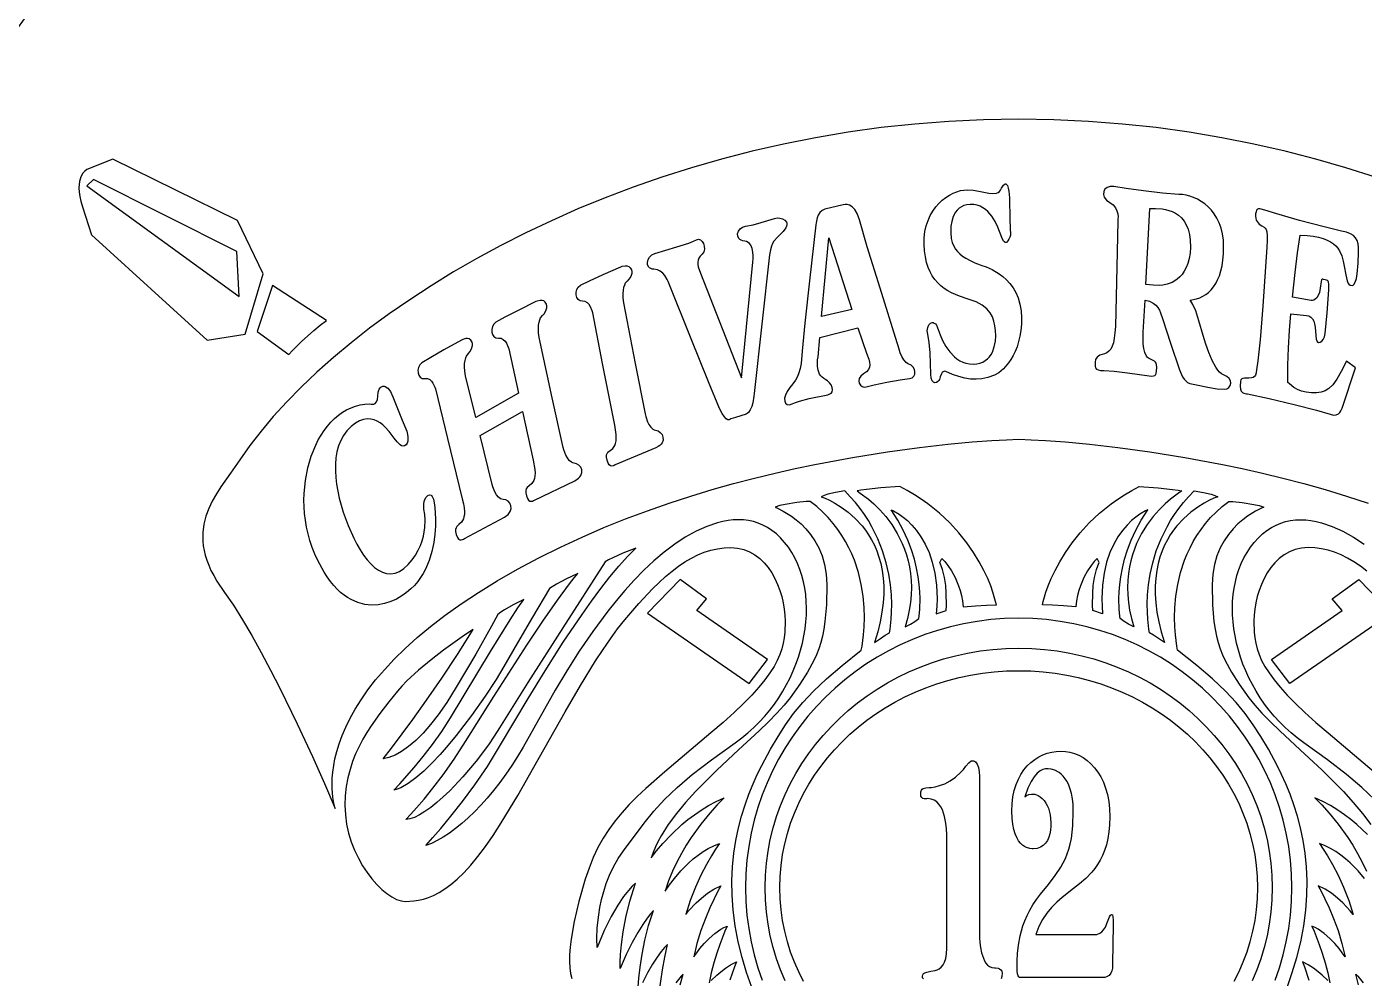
# Model space of a CAD drawing. Extents: x 0 to 300, y 0 to 300.
# Drawn here: x 102.5 to 166.5, y 138.9 to 184.5 of the extents above; entities that cross this region are included whole.
import ezdxf

# ---------------------------------------------------------------- set-up
doc = ezdxf.new("R2010")
doc.units = 0
doc.layers.add('Nível Padrão', color=18, linetype='CONTINUOUS')

msp = doc.modelspace()

# ---------------------------------------------------------------- linework, layer by layer
at = {"layer": 'Nível Padrão'}
for points in [[(87, 149.999, 0.054318), (88.474, 136.386, 0.101067), (98.67, 113.465, 0.119297), (121.17, 93.967, 0.103493), (145.911, 87.131, 0.060839), (161.308, 88.011, 0.109943), (186.407, 98.579, 0.119927), (206.033, 121.17, 0.103493), (212.869, 145.911, 0.060839), (211.989, 161.308, 0.109943), (201.421, 186.407, 0.119927), (178.83, 206.033, 0.103493), (154.089, 212.869, 0.060839), (138.692, 211.989, 0.109877), (113.606, 201.431, 0.120973), (93.856, 178.613, 0.096754), (87.239, 155.52, 0.021823), (87, 149.999)], [(91, 149.996, 0.071455), (93.365, 133.407, 0.091783), (103.017, 114.307, 0.120741), (124.926, 96.576, 0.099438), (147.402, 91.056, 0.065578), (162.845, 92.401, 0.107818), (185.572, 102.925, 0.121394), (203.424, 124.926, 0.099438), (208.944, 147.402, 0.065578), (207.599, 162.845, 0.107818), (197.075, 185.572, 0.121394), (175.074, 203.424, 0.099438), (152.598, 208.944, 0.065573), (137.156, 207.599, 0.107758), (114.44, 197.084, 0.122408), (96.482, 174.873, 0.099256), (91.049, 152.422, 0.010199), (91, 149.996)]]:
    msp.add_lwpolyline(points, format="xyb", close=True, dxfattribs=at)
for points in [[(167.031, 177.251), (165.623, 177.699), (164.183, 178.114), (162.712, 178.494), (161.212, 178.836), (159.682, 179.14), (158.125, 179.402), (156.541, 179.621), (154.932, 179.795), (153.299, 179.922), (151.642, 179.999), (149.963, 180.025), (148.284, 179.999), (146.628, 179.922), (144.994, 179.795), (143.385, 179.621), (141.801, 179.402), (140.244, 179.14), (138.715, 178.836), (137.214, 178.494), (135.743, 178.114), (134.303, 177.699), (132.895, 177.251), (131.521, 176.772), (130.18, 176.263), (128.875, 175.727), (127.607, 175.167), (126.376, 174.583), (125.184, 173.977), (124.031, 173.353), (122.92, 172.712), (121.85, 172.055), (120.824, 171.385), (119.842, 170.704), (118.905, 170.014), (118.015, 169.316), (117.172, 168.614), (116.378, 167.908), (115.633, 167.202), (114.94, 166.496), (114.298, 165.793), (113.71, 165.094), (113.176, 164.403), (112.696, 163.72), (112.244, 163.074), (111.786, 162.419), (111.573, 162.083), (111.378, 161.739), (111.209, 161.384), (111.072, 161.016), (110.975, 160.634), (110.924, 160.235), (110.925, 159.817), (110.948, 159.6), (110.986, 159.378), (111.041, 159.149), (111.114, 158.915), (111.205, 158.674), (111.315, 158.427), (111.445, 158.173), (111.595, 157.912), (111.963, 157.367), (112.385, 156.758), (112.822, 156.064), (113.269, 155.302), (113.72, 154.49), (114.168, 153.643), (114.607, 152.781), (115.438, 151.075), (116.166, 149.51), (116.744, 148.221), (117.263, 147.026), (117.196, 147.273), (117.146, 147.572), (117.113, 147.976), (117.119, 148.48), (117.143, 148.767), (117.186, 149.076), (117.249, 149.406), (117.335, 149.757), (117.448, 150.126), (117.589, 150.515), (117.762, 150.92), (117.969, 151.343), (118.214, 151.781), (118.497, 152.233), (118.824, 152.7), (119.195, 153.18), (119.614, 153.671), (120.084, 154.174), (120.607, 154.687), (121.186, 155.21), (121.824, 155.74), (122.523, 156.279), (123.286, 156.823), (124.117, 157.374), (125.016, 157.929), (125.989, 158.488), (127.004, 159.032), (128.032, 159.543), (129.068, 160.023), (130.109, 160.472), (131.154, 160.891), (132.198, 161.282), (133.24, 161.645), (134.276, 161.982), (135.303, 162.293), (136.319, 162.579), (137.32, 162.842), (138.305, 163.082), (139.269, 163.301), (140.21, 163.499), (142.012, 163.837), (143.689, 164.106), (145.216, 164.312), (146.571, 164.465), (147.731, 164.572), (148.673, 164.641), (149.374, 164.68), (149.963, 164.702), (149.963, 164.702), (150.552, 164.68), (151.253, 164.641), (152.195, 164.572), (153.356, 164.465), (154.711, 164.312), (156.238, 164.106), (157.914, 163.837), (159.716, 163.499), (160.657, 163.301), (161.622, 163.082), (162.606, 162.842), (163.607, 162.579), (164.623, 162.293), (165.651, 161.982), (166.686, 161.645)], [(137.183, 138.5), (136.945, 139.173), (136.729, 139.888), (136.541, 140.645), (136.395, 141.41), (136.299, 142.152), (136.248, 142.87), (136.24, 143.564), (136.27, 144.234), (136.335, 144.879), (136.431, 145.498), (136.555, 146.092), (136.702, 146.66), (136.869, 147.201), (137.053, 147.714), (137.25, 148.201), (137.456, 148.659), (137.667, 149.09), (138.09, 149.864), (138.453, 150.475), (138.812, 151.037), (139.194, 151.572), (139.627, 152.102), (140.14, 152.648), (140.76, 153.232), (141.515, 153.875), (142.433, 154.598), (142.433, 154.598), (142.471, 154.797), (142.541, 155.345), (142.568, 155.725), (142.578, 156.165), (142.564, 156.654), (142.517, 157.183), (142.429, 157.743), (142.292, 158.324), (142.099, 158.917), (141.978, 159.215), (141.839, 159.512), (141.683, 159.808), (141.507, 160.101), (141.31, 160.389), (141.092, 160.673), (140.852, 160.95), (140.588, 161.219), (140.3, 161.48), (139.986, 161.73), (139.797, 161.717), (139.342, 161.672), (138.791, 161.586), (138.533, 161.525), (138.315, 161.45), (138.421, 161.406), (138.7, 161.265), (139.095, 161.017), (139.318, 160.848), (139.548, 160.648), (139.778, 160.415), (140.001, 160.148), (140.209, 159.845), (140.396, 159.505), (140.554, 159.127), (140.676, 158.708), (140.754, 158.247), (140.782, 157.744), (140.761, 156.781), (140.694, 155.973), (140.642, 155.615), (140.576, 155.282), (140.496, 154.969), (140.402, 154.672), (140.292, 154.386), (140.165, 154.107), (139.861, 153.552), (139.484, 152.97), (139.028, 152.324), (138.744, 151.966), (138.396, 151.582), (137.994, 151.175), (137.548, 150.746), (136.563, 149.831), (135.522, 148.855), (135.005, 148.349), (134.503, 147.834), (134.027, 147.311), (133.587, 146.784), (133.192, 146.253), (132.853, 145.721), (132.708, 145.455), (132.58, 145.19), (132.471, 144.926), (132.382, 144.662), (132.635, 144.992), (132.937, 145.347), (133.346, 145.78), (133.852, 146.252), (134.138, 146.491), (134.446, 146.725), (134.774, 146.951), (135.122, 147.163), (135.486, 147.357), (135.868, 147.528), (135.538, 147.2), (135.182, 146.809), (134.752, 146.282), (134.286, 145.633), (134.051, 145.266), (133.821, 144.874), (133.602, 144.457), (133.398, 144.017), (133.214, 143.555), (133.055, 143.074), (133.253, 143.364), (133.487, 143.67), (133.799, 144.036), (134.18, 144.423), (134.393, 144.613), (134.62, 144.795), (134.86, 144.964), (135.111, 145.116), (135.373, 145.245), (135.644, 145.348), (135.461, 145.076), (135.263, 144.758), (135.022, 144.339), (134.758, 143.834), (134.492, 143.258), (134.243, 142.626), (134.033, 141.953), (134.169, 142.119), (134.533, 142.509), (134.782, 142.739), (135.066, 142.964), (135.376, 143.166), (135.705, 143.323), (135.55, 143.034), (135.385, 142.701), (135.185, 142.268), (134.971, 141.755), (134.759, 141.181), (134.57, 140.566), (134.421, 139.928), (134.555, 140.117), (134.709, 140.317), (134.91, 140.555), (135.15, 140.806), (135.419, 141.045), (135.709, 141.249), (135.859, 141.329), (136.011, 141.392), (135.906, 141.148), (135.659, 140.516), (135.515, 140.101), (135.375, 139.644), (135.25, 139.165), (135.155, 138.682)], [(162.817, 138.5), (163.055, 139.173), (163.271, 139.888), (163.459, 140.645), (163.605, 141.41), (163.701, 142.152), (163.752, 142.87), (163.76, 143.564), (163.73, 144.234), (163.665, 144.879), (163.569, 145.498), (163.445, 146.092), (163.298, 146.66), (163.131, 147.201), (162.947, 147.714), (162.75, 148.201), (162.544, 148.659), (162.333, 149.09), (161.91, 149.864), (161.547, 150.475), (161.188, 151.037), (160.806, 151.572), (160.373, 152.102), (159.86, 152.648), (159.241, 153.232), (158.485, 153.875), (157.567, 154.598), (157.567, 154.598), (157.529, 154.797), (157.459, 155.345), (157.433, 155.725), (157.422, 156.165), (157.436, 156.654), (157.483, 157.183), (157.571, 157.743), (157.708, 158.324), (157.902, 158.917), (158.022, 159.215), (158.161, 159.512), (158.317, 159.808), (158.493, 160.101), (158.69, 160.389), (158.908, 160.673), (159.148, 160.95), (159.412, 161.219), (159.7, 161.48), (160.014, 161.73), (160.203, 161.717), (160.658, 161.672), (161.209, 161.586), (161.467, 161.525), (161.685, 161.45), (161.579, 161.406), (161.3, 161.265), (160.905, 161.017), (160.682, 160.848), (160.452, 160.648), (160.222, 160.415), (159.999, 160.148), (159.791, 159.845), (159.604, 159.505), (159.446, 159.127), (159.325, 158.708), (159.246, 158.247), (159.219, 157.744), (159.24, 156.781), (159.306, 155.973), (159.358, 155.615), (159.424, 155.282), (159.504, 154.969), (159.598, 154.672), (159.708, 154.386), (159.835, 154.107), (160.139, 153.552), (160.516, 152.97), (160.972, 152.324), (161.256, 151.966), (161.604, 151.582), (162.006, 151.175), (162.452, 150.746), (163.437, 149.831), (164.478, 148.855), (164.996, 148.349), (165.497, 147.834), (165.973, 147.311), (166.413, 146.784), (166.808, 146.253)], [(131.75, 138.487), (131.786, 138.9), (131.847, 139.43), (131.941, 140.047), (132.074, 140.723), (132.253, 141.43), (132.484, 142.14), (132.345, 141.978), (132.185, 141.772), (131.98, 141.478), (131.738, 141.093), (131.469, 140.615), (131.185, 140.041), (130.894, 139.368), (130.894, 139.672), (130.911, 140.034), (130.955, 140.52), (131.037, 141.117), (131.169, 141.812), (131.362, 142.593), (131.628, 143.448), (131.47, 143.303), (131.289, 143.104), (131.055, 142.805), (130.777, 142.394), (130.467, 141.858), (130.135, 141.185), (129.793, 140.364), (129.781, 140.809), (129.801, 141.307), (129.867, 141.937), (129.925, 142.29), (130.003, 142.661), (130.105, 143.045), (130.232, 143.439), (130.388, 143.837), (130.576, 144.233), (130.798, 144.624), (131.057, 145.005), (132.044, 146.321), (132.509, 146.893), (133.017, 147.45), (133.614, 148.025), (134.345, 148.649), (135.258, 149.355), (136.398, 150.175), (136.709, 150.404), (137.005, 150.646), (137.287, 150.901), (137.555, 151.167), (137.809, 151.444), (138.048, 151.731), (138.273, 152.027), (138.482, 152.331), (138.677, 152.642), (138.857, 152.96), (139.022, 153.283), (139.171, 153.61), (139.306, 153.941), (139.424, 154.275), (139.527, 154.611), (139.614, 154.948), (139.686, 155.285), (139.741, 155.622), (139.78, 155.957), (139.803, 156.289), (139.81, 156.619), (139.8, 156.943), (139.773, 157.263), (139.73, 157.577), (139.669, 157.884), (139.592, 158.184), (139.498, 158.474), (139.386, 158.756), (139.257, 159.026), (139.11, 159.286), (138.945, 159.534), (138.763, 159.768), (138.569, 159.983), (138.367, 160.172), (138.158, 160.336), (137.944, 160.477), (137.724, 160.593), (137.498, 160.687), (137.268, 160.759), (137.033, 160.81), (136.794, 160.84), (136.551, 160.85), (136.305, 160.84), (136.056, 160.813), (135.805, 160.767), (135.551, 160.705), (135.04, 160.531), (134.526, 160.298), (134.012, 160.01), (133.502, 159.674), (132.998, 159.295), (132.504, 158.879), (132.025, 158.431), (131.561, 157.957), (131.118, 157.463), (130.699, 156.964), (130.304, 156.471), (129.58, 155.502), (128.93, 154.552), (128.338, 153.617), (127.789, 152.693), (127.268, 151.778), (126.246, 149.957), (125.981, 149.509), (125.706, 149.077), (125.423, 148.661), (125.133, 148.263), (124.837, 147.884), (124.537, 147.525), (124.234, 147.186), (123.929, 146.87), (123.625, 146.576), (123.321, 146.307), (123.02, 146.063), (122.723, 145.844), (122.43, 145.653), (122.144, 145.491), (121.867, 145.357), (121.598, 145.254), (121.937, 145.63), (122.316, 146.07), (122.795, 146.652), (123.346, 147.354), (123.937, 148.158), (124.54, 149.043), (125.125, 149.988), (126.488, 152.292), (127.303, 153.621), (128.172, 154.983), (129.068, 156.315), (129.518, 156.95), (129.964, 157.552), (130.403, 158.116), (130.833, 158.631), (131.249, 159.091), (131.648, 159.488), (131.029, 159.243), (130.539, 159.028), (130.331, 158.925), (130.18, 158.834), (128.149, 155.68), (126.474, 153.052), (125.125, 150.892), (124.866, 150.483), (124.59, 150.077), (123.997, 149.286), (123.37, 148.544), (122.737, 147.878), (122.425, 147.582), (122.121, 147.315), (121.828, 147.079), (121.55, 146.88), (121.288, 146.718), (121.047, 146.599), (120.83, 146.525), (120.64, 146.5), (120.876, 146.747), (121.15, 147.05), (121.509, 147.469), (121.937, 148.001), (122.42, 148.642), (122.944, 149.388), (123.494, 150.238), (124.845, 152.387), (126.429, 154.839), (127.198, 155.993), (127.891, 157), (128.466, 157.785), (128.694, 158.071), (128.876, 158.273), (128.3, 157.997), (127.844, 157.761), (127.51, 157.557), (126.694, 156.179), (125.979, 154.955), (125.328, 153.819), (124.96, 153.206), (124.432, 152.4), (123.783, 151.479), (123.05, 150.522), (122.665, 150.054), (122.274, 149.607), (121.882, 149.19), (121.493, 148.813), (121.112, 148.486), (120.745, 148.218), (120.395, 148.02), (120.229, 147.95), (120.069, 147.902), (120.346, 148.201), (121.035, 148.988), (121.465, 149.512), (121.918, 150.096), (122.365, 150.718), (122.78, 151.359), (124.694, 154.543), (125.627, 156.054), (126.003, 156.63), (126.287, 157.027), (125.772, 156.774), (125.358, 156.541), (125.178, 156.422), (125.043, 156.311), (124.735, 155.75), (123.983, 154.415), (123.048, 152.829), (122.593, 152.105), (122.189, 151.515), (121.823, 151.043), (121.463, 150.632), (121.11, 150.28), (120.767, 149.988), (120.438, 149.755), (120.125, 149.579), (119.831, 149.459), (119.559, 149.397), (119.953, 149.91), (120.968, 151.281), (121.631, 152.21), (122.354, 153.26), (123.108, 154.398), (123.861, 155.595), (123.443, 155.316), (122.992, 155.003), (122.444, 154.606), (121.846, 154.147), (121.246, 153.65), (120.692, 153.138), (120.447, 152.885), (120.232, 152.636), (119.82, 152.127), (119.393, 151.578), (118.973, 150.985), (118.772, 150.67), (118.581, 150.343), (118.402, 150.001), (118.238, 149.646), (118.092, 149.276), (117.967, 148.891), (117.865, 148.49), (117.789, 148.072), (117.741, 147.638), (117.724, 147.185), (117.745, 146.728), (117.806, 146.281), (117.902, 145.846), (118.03, 145.427), (118.186, 145.026), (118.366, 144.645), (118.566, 144.288), (118.782, 143.958), (119.01, 143.656), (119.246, 143.385), (119.487, 143.149), (119.728, 142.95), (119.966, 142.79), (120.196, 142.673), (120.415, 142.6), (120.619, 142.576), (121.028, 142.597), (121.247, 142.63), (121.476, 142.683), (121.717, 142.76), (121.968, 142.865), (122.232, 143.002), (122.507, 143.175), (122.796, 143.389), (123.097, 143.646), (123.412, 143.952), (123.741, 144.31), (124.085, 144.724), (124.443, 145.199), (124.817, 145.737), (125.206, 146.344), (125.994, 147.655), (126.766, 148.997), (128.269, 151.658), (129, 152.919), (129.719, 154.092), (130.073, 154.637), (130.424, 155.15), (130.773, 155.626), (131.118, 156.062), (131.791, 156.845), (132.439, 157.535), (132.755, 157.843), (133.068, 158.127), (133.379, 158.386), (133.687, 158.62), (133.994, 158.827), (134.302, 159.008), (134.61, 159.162), (134.92, 159.29), (135.232, 159.389), (135.548, 159.461), (135.869, 159.504), (136.195, 159.519), (136.513, 159.495), (136.809, 159.428), (137.084, 159.32), (137.339, 159.175), (137.572, 158.997), (137.784, 158.791), (137.976, 158.56), (138.147, 158.308), (138.297, 158.039), (138.427, 157.756), (138.536, 157.464), (138.626, 157.167), (138.695, 156.868), (138.744, 156.571), (138.774, 156.28), (138.784, 155.999), (138.767, 155.464), (138.741, 155.202), (138.697, 154.939), (138.63, 154.673), (138.537, 154.4), (138.414, 154.118), (138.256, 153.823), (138.059, 153.513), (137.819, 153.183), (137.532, 152.832), (137.192, 152.456), (136.798, 152.052), (136.343, 151.617), (135.824, 151.148), (135.236, 150.642), (133.024, 148.785), (132.115, 147.982), (131.707, 147.594), (131.327, 147.209), (130.976, 146.821), (130.652, 146.427), (130.354, 146.02), (130.082, 145.597), (129.833, 145.151), (129.608, 144.679), (129.404, 144.175), (129.222, 143.634), (128.917, 142.567), (128.691, 141.61), (128.544, 140.762), (128.5, 140.38), (128.476, 140.026), (128.471, 139.699), (128.487, 139.402), (128.522, 139.132), (128.577, 138.891)], [(166.983, 147.45), (166.386, 148.025), (165.655, 148.649), (164.742, 149.355), (163.602, 150.175), (163.291, 150.404), (162.995, 150.646), (162.713, 150.901), (162.445, 151.167), (162.191, 151.444), (161.952, 151.731), (161.728, 152.027), (161.518, 152.331), (161.323, 152.642), (161.143, 152.96), (160.978, 153.283), (160.829, 153.61), (160.695, 153.941), (160.576, 154.275), (160.473, 154.611), (160.386, 154.948), (160.314, 155.285), (160.259, 155.622), (160.22, 155.957), (160.197, 156.289), (160.19, 156.619), (160.2, 156.943), (160.227, 157.263), (160.27, 157.577), (160.331, 157.884), (160.408, 158.184), (160.502, 158.474), (160.614, 158.756), (160.743, 159.026), (160.89, 159.286), (161.055, 159.534), (161.237, 159.768), (161.432, 159.983), (161.633, 160.172), (161.842, 160.336), (162.056, 160.477), (162.276, 160.593), (162.502, 160.687), (162.732, 160.759), (162.967, 160.81), (163.206, 160.84), (163.449, 160.85), (163.695, 160.84), (163.944, 160.813), (164.195, 160.767), (164.449, 160.705), (164.96, 160.531), (165.474, 160.298), (165.988, 160.01), (166.498, 159.674)], [(166.621, 158.386), (166.313, 158.62), (166.006, 158.827), (165.698, 159.008), (165.39, 159.162), (165.08, 159.29), (164.768, 159.389), (164.452, 159.461), (164.131, 159.504), (163.806, 159.519), (163.488, 159.495), (163.191, 159.428), (162.916, 159.32), (162.661, 159.175), (162.428, 158.997), (162.216, 158.791), (162.024, 158.56), (161.854, 158.308), (161.703, 158.039), (161.573, 157.756), (161.464, 157.464), (161.374, 157.167), (161.305, 156.868), (161.256, 156.571), (161.226, 156.28), (161.216, 155.999), (161.233, 155.464), (161.259, 155.202), (161.303, 154.939), (161.37, 154.673), (161.463, 154.4), (161.586, 154.118), (161.744, 153.823), (161.941, 153.513), (162.181, 153.183), (162.469, 152.832), (162.808, 152.456), (163.202, 152.052), (163.657, 151.617), (164.176, 151.148), (164.764, 150.642), (166.976, 148.785)], [(162.24, 138.804), (162.446, 139.403), (162.622, 140.015), (162.768, 140.639), (162.883, 141.274), (162.966, 141.919), (163.016, 142.574), (163.033, 143.238), (163.016, 143.901), (162.966, 144.556), (162.883, 145.202), (162.768, 145.837), (162.622, 146.461), (162.446, 147.073), (162.24, 147.672), (162.006, 148.257), (161.744, 148.829), (161.456, 149.385), (161.141, 149.925), (160.801, 150.448), (160.437, 150.954), (160.049, 151.441), (159.638, 151.909), (159.205, 152.357), (158.751, 152.784), (158.277, 153.189), (157.783, 153.572), (157.271, 153.931), (156.74, 154.267), (156.193, 154.577), (155.629, 154.862), (155.051, 155.12), (154.457, 155.351), (153.85, 155.554), (153.23, 155.728), (152.597, 155.872), (151.954, 155.985), (151.299, 156.067), (150.636, 156.117), (149.963, 156.134), (149.291, 156.117), (148.627, 156.067), (147.973, 155.985), (147.329, 155.872), (146.697, 155.728), (146.076, 155.554), (145.469, 155.351), (144.876, 155.12), (144.297, 154.862), (143.733, 154.577), (143.186, 154.267), (142.656, 153.931), (142.143, 153.572), (141.649, 153.189), (141.175, 152.784), (140.721, 152.357), (140.288, 151.909), (139.878, 151.441), (139.49, 150.954), (139.125, 150.448), (138.785, 149.925), (138.471, 149.385), (138.182, 148.829), (137.92, 148.257), (137.686, 147.672), (137.481, 147.073), (137.304, 146.461), (137.159, 145.837), (137.044, 145.202), (136.96, 144.556), (136.91, 143.901), (136.893, 143.238), (136.91, 142.574), (136.96, 141.919), (137.044, 141.274), (137.159, 140.639), (137.304, 140.015), (137.481, 139.403), (137.686, 138.804)], [(138.787, 138.781), (138.57, 139.301), (138.379, 139.833), (138.215, 140.377), (138.079, 140.931), (137.973, 141.495), (137.895, 142.068), (137.848, 142.649), (137.832, 143.238), (137.832, 143.238), (137.848, 143.827), (137.895, 144.408), (137.973, 144.981), (138.079, 145.545), (138.215, 146.099), (138.379, 146.642), (138.57, 147.174), (138.787, 147.695), (139.031, 148.202), (139.299, 148.696), (139.591, 149.176), (139.907, 149.641), (140.246, 150.091), (140.606, 150.524), (140.988, 150.94), (141.389, 151.338), (141.811, 151.718), (142.251, 152.078), (142.71, 152.419), (143.185, 152.739), (143.678, 153.037), (144.186, 153.313), (144.709, 153.567), (145.246, 153.797), (145.797, 154.002), (146.36, 154.183), (146.935, 154.337), (147.521, 154.465), (148.118, 154.566), (148.725, 154.639), (149.34, 154.684), (149.963, 154.699), (150.586, 154.684), (151.202, 154.639), (151.808, 154.566), (152.405, 154.465), (152.991, 154.337), (153.566, 154.183), (154.13, 154.002), (154.68, 153.797), (155.218, 153.567), (155.74, 153.313), (156.248, 153.037), (156.741, 152.739), (157.216, 152.419), (157.675, 152.078), (158.115, 151.718), (158.537, 151.338), (158.939, 150.94), (159.32, 150.524), (159.681, 150.091), (160.019, 149.641), (160.335, 149.176), (160.627, 148.696), (160.896, 148.202), (161.139, 147.695), (161.356, 147.174), (161.547, 146.642), (161.711, 146.099), (161.847, 145.545), (161.954, 144.981), (162.031, 144.408), (162.078, 143.827), (162.094, 143.238), (162.078, 142.649), (162.031, 142.068), (161.954, 141.495), (161.847, 140.931), (161.711, 140.377), (161.547, 139.833), (161.356, 139.301), (161.139, 138.781)], [(139.666, 138.74), (139.436, 139.2), (139.232, 139.671), (139.052, 140.153), (138.897, 140.646), (138.77, 141.148), (138.669, 141.658), (138.596, 142.177), (138.552, 142.704), (138.537, 143.238), (138.537, 143.238), (138.552, 143.771), (138.596, 144.298), (138.669, 144.817), (138.77, 145.328), (138.897, 145.83), (139.052, 146.322), (139.232, 146.805), (139.436, 147.276), (139.666, 147.736), (139.918, 148.184), (140.194, 148.618), (140.491, 149.04), (140.81, 149.447), (141.149, 149.839), (141.509, 150.216), (141.887, 150.577), (142.285, 150.921), (142.699, 151.248), (143.131, 151.557), (143.579, 151.846), (144.043, 152.117), (144.521, 152.367), (145.014, 152.597), (145.52, 152.805), (146.038, 152.991), (146.569, 153.155), (147.111, 153.295), (147.663, 153.411), (148.225, 153.502), (148.797, 153.568), (149.376, 153.609), (149.963, 153.622), (150.55, 153.609), (151.13, 153.568), (151.701, 153.502), (152.263, 153.411), (152.815, 153.295), (153.357, 153.155), (153.888, 152.991), (154.406, 152.805), (154.912, 152.597), (155.405, 152.367), (155.883, 152.117), (156.347, 151.846), (156.795, 151.557), (157.227, 151.248), (157.642, 150.921), (158.039, 150.577), (158.417, 150.216), (158.777, 149.839), (159.116, 149.447), (159.435, 149.04), (159.733, 148.618), (160.008, 148.184), (160.261, 147.736), (160.49, 147.276), (160.695, 146.805), (160.875, 146.322), (161.029, 145.83), (161.157, 145.328), (161.257, 144.817), (161.33, 144.298), (161.374, 143.771), (161.389, 143.238), (161.374, 142.704), (161.33, 142.177), (161.257, 141.658), (161.157, 141.148), (161.029, 140.646), (160.875, 140.153), (160.695, 139.671), (160.49, 139.2), (160.261, 138.74)], [(145.4, 138.873), (145.368, 138.923), (145.356, 138.994), (145.371, 139.066), (145.414, 139.121), (145.479, 139.162), (145.562, 139.192), (145.76, 139.235), (145.967, 139.274), (146.067, 139.306), (146.165, 139.356), (146.258, 139.431), (146.342, 139.535), (146.413, 139.672), (146.469, 139.848), (146.505, 140.067), (146.518, 140.333), (146.518, 145.784), (146.509, 146.051), (146.48, 146.326), (146.418, 146.64), (146.312, 146.955), (146.238, 147.099), (146.148, 147.229), (146.041, 147.339), (145.915, 147.423), (145.769, 147.477), (145.6, 147.497), (145.549, 147.487), (145.437, 147.489), (145.377, 147.509), (145.325, 147.549), (145.288, 147.616), (145.274, 147.715), (145.282, 147.818), (145.306, 147.895), (145.344, 147.95), (145.394, 147.987), (145.524, 148.021), (145.682, 148.026), (145.797, 148.035), (145.967, 148.064), (146.179, 148.121), (146.421, 148.213), (146.68, 148.346), (146.943, 148.525), (147.199, 148.759), (147.321, 148.899), (147.435, 149.054), (147.57, 149.217), (147.695, 149.3), (147.752, 149.314), (147.806, 149.311), (147.856, 149.291), (147.901, 149.256), (147.98, 149.146), (148.038, 148.987), (148.075, 148.787), (148.088, 148.556), (148.088, 140.831), (148.102, 140.608), (148.131, 140.378), (148.184, 140.115), (148.271, 139.852), (148.328, 139.731), (148.397, 139.622), (148.478, 139.531), (148.571, 139.46), (148.679, 139.415), (148.801, 139.399), (148.858, 139.399), (148.985, 139.379), (149.052, 139.352), (149.111, 139.307), (149.152, 139.241), (149.168, 139.149), (149.158, 138.978), (149.117, 138.873)], [(166.655, 145.78), (166.149, 146.252), (165.862, 146.491), (165.554, 146.725), (165.226, 146.951), (164.879, 147.163), (164.514, 147.357), (164.132, 147.528), (164.462, 147.2), (164.818, 146.809), (165.248, 146.282), (165.714, 145.633), (165.949, 145.266), (166.179, 144.874), (166.398, 144.457), (166.602, 144.017)], [(166.513, 143.67), (166.201, 144.036), (165.82, 144.423), (165.607, 144.613), (165.38, 144.795), (165.14, 144.964), (164.889, 145.116), (164.627, 145.245), (164.356, 145.348), (164.539, 145.076), (164.737, 144.758), (164.978, 144.339), (165.242, 143.834), (165.508, 143.258), (165.757, 142.626), (165.967, 141.953), (165.831, 142.119), (165.467, 142.509), (165.218, 142.739), (164.934, 142.964), (164.624, 143.166), (164.295, 143.323), (164.45, 143.034), (164.615, 142.701), (164.815, 142.268), (165.029, 141.755), (165.241, 141.181), (165.43, 140.566), (165.579, 139.928), (165.445, 140.117), (165.291, 140.317), (165.09, 140.555), (164.851, 140.806), (164.582, 141.045), (164.291, 141.249), (164.141, 141.329), (163.989, 141.392), (164.094, 141.148), (164.341, 140.516), (164.485, 140.101), (164.625, 139.644), (164.75, 139.165), (164.845, 138.682)], [(132.757, 138.219), (132.914, 139.298), (133.024, 139.901), (133.157, 140.52), (133.017, 140.364), (132.861, 140.172), (132.665, 139.905), (132.441, 139.565), (132.202, 139.153), (131.961, 138.672)], [(135.25, 138.79), (135.517, 139.052), (135.706, 139.213), (135.929, 139.379), (136.181, 139.538), (136.46, 139.679), (136.367, 139.439), (136.149, 138.811)], [(164.75, 138.79), (164.483, 139.052), (164.294, 139.213), (164.071, 139.379), (163.819, 139.538), (163.54, 139.679), (163.633, 139.439), (163.851, 138.811)], [(133.772, 138.586), (133.911, 139.087), (133.817, 138.996), (133.554, 138.682)], [(166.228, 138.586), (166.089, 139.087), (166.183, 138.996), (166.446, 138.682)]]:
    msp.add_lwpolyline(points, dxfattribs=at)
for points in [[(112.954, 169.732), (113.81, 172.628), (112.587, 175.182), (106.614, 178.11), (105.37, 177.612), (105.272, 177.54), (105.182, 177.436), (105.092, 177.273), (105.025, 177.041), (105.006, 176.897), (105, 176.731), (105.011, 176.544), (105.04, 176.333), (105.091, 176.098), (105.166, 175.836), (105.594, 174.497), (111.139, 169.451), (112.954, 169.732)], [(105.696, 177.144), (105.37, 176.833), (112.668, 171.538), (112.546, 173.687), (105.696, 177.144)], [(146.477, 167.941), (146.406, 167.955), (146.348, 167.937), (146.3, 167.894), (146.262, 167.834), (146.207, 167.69), (146.171, 167.567), (146.142, 167.516), (146.09, 167.466), (146.024, 167.427), (145.951, 167.411), (145.879, 167.431), (145.817, 167.497), (145.773, 167.622), (145.753, 167.816), (145.72, 168.838), (145.679, 169.329), (145.61, 169.732), (145.591, 169.898), (145.611, 170.051), (145.663, 170.177), (145.738, 170.263), (145.828, 170.298), (145.877, 170.292), (145.926, 170.268), (145.975, 170.225), (146.023, 170.161), (146.11, 169.965), (146.204, 169.705), (146.325, 169.427), (146.478, 169.146), (146.663, 168.881), (146.884, 168.647), (147.008, 168.547), (147.142, 168.461), (147.286, 168.391), (147.441, 168.339), (147.606, 168.308), (147.782, 168.299), (147.954, 168.313), (148.108, 168.347), (148.245, 168.401), (148.366, 168.471), (148.471, 168.555), (148.562, 168.653), (148.639, 168.762), (148.703, 168.879), (148.796, 169.133), (148.847, 169.398), (148.863, 169.66), (148.852, 169.903), (148.825, 170.129), (148.781, 170.349), (148.711, 170.562), (148.601, 170.763), (148.441, 170.952), (148.22, 171.125), (147.926, 171.28), (147.547, 171.414), (147.134, 171.548), (146.747, 171.715), (146.567, 171.814), (146.396, 171.926), (146.236, 172.051), (146.087, 172.191), (145.951, 172.348), (145.829, 172.522), (145.721, 172.717), (145.629, 172.932), (145.554, 173.169), (145.496, 173.43), (145.457, 173.717), (145.437, 174.03), (145.443, 174.349), (145.478, 174.647), (145.539, 174.925), (145.624, 175.181), (145.73, 175.416), (145.854, 175.631), (145.994, 175.825), (146.146, 175.998), (146.308, 176.15), (146.478, 176.282), (146.652, 176.394), (146.828, 176.485), (147.003, 176.555), (147.175, 176.606), (147.34, 176.636), (147.496, 176.646), (147.788, 176.628), (148.06, 176.584), (148.532, 176.486), (148.73, 176.467), (148.9, 176.488), (148.973, 176.52), (149.039, 176.569), (149.098, 176.636), (149.148, 176.724), (149.234, 176.873), (149.308, 176.933), (149.341, 176.935), (149.371, 176.92), (149.423, 176.847), (149.463, 176.729), (149.492, 176.582), (149.515, 176.257), (149.54, 175.211), (149.566, 174.481), (149.535, 174.379), (149.498, 174.286), (149.45, 174.197), (149.39, 174.136), (149.356, 174.123), (149.32, 174.127), (149.282, 174.149), (149.243, 174.192), (149.158, 174.357), (148.958, 174.857), (148.83, 175.124), (148.674, 175.379), (148.483, 175.606), (148.373, 175.703), (148.252, 175.787), (148.119, 175.856), (147.973, 175.906), (147.813, 175.937), (147.639, 175.945), (147.481, 175.93), (147.341, 175.893), (147.219, 175.837), (147.113, 175.764), (147.022, 175.677), (146.946, 175.58), (146.831, 175.361), (146.759, 175.131), (146.722, 174.912), (146.709, 174.724), (146.711, 174.59), (146.732, 174.312), (146.776, 174.126), (146.868, 173.919), (146.939, 173.81), (147.029, 173.699), (147.141, 173.588), (147.278, 173.476), (147.441, 173.365), (147.634, 173.256), (147.859, 173.15), (148.118, 173.049), (148.195, 173.028), (148.4, 172.96), (148.692, 172.83), (149.032, 172.628), (149.207, 172.496), (149.38, 172.342), (149.544, 172.163), (149.696, 171.958), (149.83, 171.726), (149.941, 171.466), (150.025, 171.175), (150.075, 170.853), (150.095, 170.523), (150.091, 170.21), (150.066, 169.914), (150.022, 169.636), (149.961, 169.376), (149.885, 169.135), (149.796, 168.911), (149.698, 168.706), (149.591, 168.521), (149.478, 168.354), (149.243, 168.079), (149.012, 167.883), (148.801, 167.769), (148.487, 167.667), (148.196, 167.603), (147.92, 167.577), (147.65, 167.586), (147.38, 167.629), (147.1, 167.704), (146.801, 167.808), (146.477, 167.941)], [(159.759, 167.785), (159.666, 167.831), (159.574, 167.91), (159.484, 168.016), (159.395, 168.147), (159.225, 168.47), (159.066, 168.85), (158.92, 169.258), (158.79, 169.666), (158.587, 170.37), (158.431, 170.848), (158.297, 171.155), (158.204, 171.318), (158.169, 171.367), (158.477, 171.429), (158.627, 171.481), (158.771, 171.549), (158.91, 171.633), (159.042, 171.735), (159.167, 171.855), (159.282, 171.994), (159.388, 172.153), (159.483, 172.333), (159.566, 172.535), (159.637, 172.76), (159.693, 173.008), (159.735, 173.281), (159.76, 173.58), (159.769, 173.905), (159.755, 174.231), (159.713, 174.531), (159.647, 174.806), (159.558, 175.057), (159.449, 175.285), (159.323, 175.489), (159.181, 175.671), (159.027, 175.832), (158.863, 175.972), (158.691, 176.092), (158.513, 176.193), (158.333, 176.275), (158.151, 176.338), (157.972, 176.385), (157.797, 176.414), (157.628, 176.428), (156.846, 176.486), (155.94, 176.592), (155.101, 176.708), (154.519, 176.802), (154.341, 176.807), (154.197, 176.762), (154.092, 176.675), (154.031, 176.561), (154.019, 176.428), (154.059, 176.289), (154.157, 176.156), (154.316, 176.039), (154.479, 175.92), (154.591, 175.782), (154.662, 175.635), (154.7, 175.49), (154.715, 175.358), (154.714, 175.25), (154.703, 175.151), (154.662, 172.961), (154.591, 170.106), (154.57, 169.798), (154.538, 169.54), (154.494, 169.326), (154.437, 169.154), (154.366, 169.018), (154.28, 168.916), (154.178, 168.844), (154.061, 168.797), (153.85, 168.721), (153.715, 168.63), (153.644, 168.521), (153.622, 168.392), (153.617, 168.25), (153.622, 168.182), (153.643, 168.12), (153.686, 168.066), (153.76, 168.024), (153.872, 167.997), (154.03, 167.987), (154.526, 167.957), (155.165, 167.886), (156.201, 167.738), (156.32, 167.726), (156.409, 167.734), (156.474, 167.762), (156.519, 167.808), (156.546, 167.872), (156.561, 167.953), (156.568, 168.159), (156.561, 168.261), (156.538, 168.34), (156.502, 168.398), (156.455, 168.442), (156.332, 168.508), (156.181, 168.579), (156.121, 168.624), (156.071, 168.687), (155.995, 168.853), (155.948, 169.056), (155.924, 169.272), (155.917, 169.657), (155.926, 169.825), (156.009, 171.367), (156.228, 171.308), (156.399, 171.226), (156.528, 171.125), (156.625, 171.009), (156.696, 170.882), (156.751, 170.749), (156.843, 170.479), (157.232, 169.301), (157.659, 168.019), (157.802, 167.694), (157.877, 167.581), (157.957, 167.493), (158.046, 167.427), (158.146, 167.379), (158.393, 167.318), (159.087, 167.185), (159.461, 167.125), (159.789, 167.1), (159.92, 167.123), (160.018, 167.185), (160.082, 167.276), (160.107, 167.384), (160.09, 167.5), (160.029, 167.612), (159.919, 167.711), (159.759, 167.785)], [(144.703, 168.299), (144.64, 168.326), (144.58, 168.37), (144.471, 168.499), (144.377, 168.665), (144.298, 168.848), (144.19, 169.179), (144.153, 169.327), (143.33, 171.931), (142.717, 173.913), (142.339, 175.213), (142.241, 175.504), (142.123, 175.706), (141.995, 175.837), (141.867, 175.91), (141.75, 175.941), (141.653, 175.945), (141.564, 175.93), (140.687, 175.712), (140.552, 175.653), (140.448, 175.556), (140.373, 175.434), (140.32, 175.303), (140.269, 175.068), (140.259, 174.964), (139.956, 172.293), (139.735, 170.26), (139.607, 168.922), (139.549, 168.325), (139.506, 168.091), (139.449, 167.886), (139.375, 167.702), (139.28, 167.529), (139.161, 167.357), (139.016, 167.178), (138.882, 166.993), (138.799, 166.819), (138.763, 166.663), (138.768, 166.531), (138.811, 166.432), (138.887, 166.372), (138.99, 166.358), (139.117, 166.399), (139.278, 166.468), (139.477, 166.533), (139.943, 166.652), (140.83, 166.835), (140.964, 166.888), (141.007, 166.927), (141.036, 166.971), (141.057, 167.075), (141.035, 167.188), (140.982, 167.303), (140.906, 167.408), (140.818, 167.494), (140.728, 167.551), (140.633, 167.605), (140.554, 167.67), (140.49, 167.745), (140.438, 167.827), (140.37, 168.006), (140.338, 168.19), (140.332, 168.362), (140.341, 168.506), (140.361, 168.642), (140.444, 169.573), (142.272, 170.045), (142.685, 168.828), (142.795, 168.537), (142.83, 168.401), (142.843, 168.272), (142.828, 168.15), (142.777, 168.036), (142.684, 167.93), (142.542, 167.832), (142.408, 167.73), (142.335, 167.616), (142.314, 167.5), (142.336, 167.392), (142.391, 167.299), (142.471, 167.232), (142.565, 167.198), (142.665, 167.209), (143.047, 167.307), (143.659, 167.435), (144.293, 167.55), (144.744, 167.614), (144.868, 167.648), (144.95, 167.721), (144.993, 167.82), (144.999, 167.933), (144.971, 168.049), (144.91, 168.157), (144.821, 168.244), (144.703, 168.299)], [(156.711, 172.068), (156.39, 172.083), (156.048, 172.116), (156.242, 175.743), (156.514, 175.752), (156.824, 175.732), (156.987, 175.704), (157.15, 175.662), (157.311, 175.603), (157.467, 175.525), (157.614, 175.424), (157.751, 175.3), (157.875, 175.148), (157.981, 174.968), (158.067, 174.755), (158.131, 174.509), (158.169, 174.227), (158.179, 173.905), (158.161, 173.612), (158.12, 173.352), (158.059, 173.122), (157.981, 172.921), (157.888, 172.747), (157.783, 172.598), (157.669, 172.472), (157.549, 172.367), (157.426, 172.282), (157.302, 172.214), (157.065, 172.122), (156.861, 172.079), (156.711, 172.068)], [(165.538, 172.986), (165.609, 172.569), (165.673, 172.288), (165.714, 172.193), (165.765, 172.126), (165.831, 172.085), (165.916, 172.068), (165.961, 172.076), (166.001, 172.105), (166.069, 172.219), (166.122, 172.395), (166.16, 172.617), (166.205, 173.136), (166.221, 173.656), (166.218, 173.877), (166.199, 174.064), (166.156, 174.22), (166.086, 174.349), (165.983, 174.455), (165.84, 174.541), (165.653, 174.611), (165.416, 174.668), (164.579, 174.87), (163.404, 175.184), (162.316, 175.489), (161.736, 175.665), (161.57, 175.724), (161.501, 175.738), (161.441, 175.737), (161.39, 175.716), (161.349, 175.671), (161.319, 175.599), (161.298, 175.494), (161.292, 175.379), (161.304, 175.281), (161.331, 175.196), (161.369, 175.124), (161.473, 175.008), (161.594, 174.918), (161.709, 174.851), (161.759, 174.808), (161.8, 174.738), (161.831, 174.628), (161.849, 174.462), (161.852, 174.226), (161.838, 173.905), (161.643, 171.075), (161.516, 169.464), (161.41, 168.455), (161.346, 168.03), (161.319, 167.886), (161.288, 167.779), (161.245, 167.706), (161.184, 167.66), (161.098, 167.636), (160.982, 167.629), (160.765, 167.627), (160.69, 167.617), (160.634, 167.592), (160.595, 167.548), (160.571, 167.478), (160.554, 167.24), (160.569, 167.104), (160.61, 167.007), (160.667, 166.942), (160.732, 166.903), (160.855, 166.879), (160.911, 166.882), (161.952, 166.647), (163.144, 166.362), (164.209, 166.091), (164.866, 165.901), (165.028, 165.864), (165.157, 165.875), (165.257, 165.919), (165.331, 165.984), (165.382, 166.058), (165.415, 166.126), (165.436, 166.197), (166.079, 168.128), (165.651, 168.439), (165.4, 167.953), (165.183, 167.583), (164.988, 167.314), (164.806, 167.129), (164.623, 167.014), (164.431, 166.952), (164.216, 166.929), (163.969, 166.928), (163.715, 166.954), (163.491, 167.013), (163.297, 167.093), (163.135, 167.184), (162.914, 167.351), (162.837, 167.427), (162.847, 168.244), (162.879, 169.075), (162.928, 169.904), (162.99, 170.714), (163.734, 170.635), (163.852, 170.605), (163.947, 170.55), (164.022, 170.469), (164.079, 170.362), (164.121, 170.229), (164.148, 170.07), (164.173, 169.669), (164.192, 169.496), (164.239, 169.388), (164.306, 169.34), (164.382, 169.344), (164.462, 169.395), (164.535, 169.486), (164.594, 169.611), (164.631, 169.763), (164.723, 170.763), (164.805, 171.85), (164.807, 172.135), (164.791, 172.221), (164.766, 172.278), (164.735, 172.311), (164.698, 172.327), (164.621, 172.332), (164.548, 172.356), (164.515, 172.367), (164.483, 172.362), (164.455, 172.329), (164.429, 172.256), (164.387, 171.943), (164.354, 171.734), (164.298, 171.581), (164.229, 171.475), (164.153, 171.408), (164.08, 171.37), (164.018, 171.354), (163.958, 171.351), (163.063, 171.502), (163.19, 172.682), (163.308, 173.627), (163.428, 174.481), (163.758, 174.462), (164.05, 174.426), (164.306, 174.376), (164.529, 174.314), (164.722, 174.239), (164.886, 174.153), (165.025, 174.059), (165.141, 173.956), (165.236, 173.846), (165.313, 173.73), (165.424, 173.487), (165.492, 173.236), (165.538, 172.986)], [(138.037, 173.531), (137.303, 166.897), (137.291, 166.759), (137.239, 166.446), (137.191, 166.271), (137.122, 166.109), (137.032, 165.979), (136.977, 165.932), (136.916, 165.901), (136.419, 165.745), (136.182, 165.683), (136.148, 165.651), (136.105, 165.635), (136.047, 165.64), (135.972, 165.681), (135.881, 165.775), (135.774, 165.936), (135.652, 166.181), (135.12, 167.459), (134.288, 169.51), (133.185, 172.255), (133.146, 172.347), (133.024, 172.55), (132.931, 172.659), (132.815, 172.754), (132.676, 172.821), (132.512, 172.846), (132.431, 172.853), (132.362, 172.873), (132.305, 172.904), (132.261, 172.945), (132.206, 173.05), (132.196, 173.173), (132.228, 173.302), (132.3, 173.424), (132.409, 173.526), (132.553, 173.594), (133.613, 173.909), (134.187, 174.097), (134.406, 174.18), (134.551, 174.248), (134.6, 174.269), (134.649, 174.275), (134.741, 174.246), (134.821, 174.173), (134.882, 174.069), (134.918, 173.944), (134.924, 173.81), (134.891, 173.679), (134.816, 173.563), (134.729, 173.462), (134.666, 173.369), (134.625, 173.277), (134.607, 173.181), (134.61, 173.077), (134.632, 172.958), (134.734, 172.659), (136.692, 167.645), (137.242, 173.189), (137.256, 173.336), (137.259, 173.488), (137.247, 173.664), (137.21, 173.843), (137.139, 174.003), (137.087, 174.07), (137.023, 174.125), (136.946, 174.164), (136.855, 174.185), (136.763, 174.203), (136.687, 174.232), (136.625, 174.269), (136.577, 174.315), (136.522, 174.423), (136.516, 174.544), (136.555, 174.664), (136.634, 174.772), (136.749, 174.856), (136.895, 174.902), (137.25, 174.973), (137.634, 175.077), (138.282, 175.276), (138.406, 175.297), (138.54, 175.29), (138.669, 175.255), (138.776, 175.191), (138.847, 175.1), (138.865, 175.043), (138.867, 174.979), (138.852, 174.909), (138.819, 174.831), (138.689, 174.653), (138.424, 174.381), (138.248, 174.185), (138.184, 174.078), (138.13, 173.943), (138.083, 173.766), (138.037, 173.531)], [(140.534, 170.575), (140.871, 174.341), (141.984, 170.92), (140.534, 170.575)], [(132.606, 164.298), (130.648, 163.472), (130.604, 163.444), (130.556, 163.426), (130.498, 163.417), (130.435, 163.43), (130.373, 163.474), (130.316, 163.56), (130.27, 163.699), (130.246, 163.844), (130.248, 163.952), (130.271, 164.029), (130.311, 164.085), (130.42, 164.166), (130.541, 164.264), (130.64, 164.411), (130.676, 164.506), (130.7, 164.622), (130.709, 164.762), (130.703, 164.932), (130.631, 165.378), (130.05, 168.334), (129.584, 170.763), (129.56, 170.852), (129.479, 171.047), (129.414, 171.149), (129.329, 171.237), (129.225, 171.296), (129.098, 171.313), (128.974, 171.331), (128.881, 171.396), (128.818, 171.494), (128.787, 171.615), (128.788, 171.745), (128.821, 171.873), (128.888, 171.987), (128.989, 172.074), (129.425, 172.291), (130.077, 172.589), (130.929, 172.964), (130.992, 172.987), (131.14, 173.012), (131.226, 173.006), (131.309, 172.977), (131.38, 172.917), (131.433, 172.818), (131.451, 172.73), (131.449, 172.645), (131.399, 172.49), (131.313, 172.364), (131.225, 172.278), (131.138, 172.174), (131.095, 172.087), (131.058, 171.975), (131.032, 171.836), (131.02, 171.667), (131.026, 171.467), (131.056, 171.234), (131.613, 168.323), (132.086, 165.913), (132.115, 165.798), (132.204, 165.542), (132.273, 165.403), (132.359, 165.279), (132.462, 165.187), (132.52, 165.158), (132.582, 165.144), (132.707, 165.107), (132.814, 165.032), (132.896, 164.927), (132.943, 164.802), (132.946, 164.667), (132.897, 164.531), (132.85, 164.467), (132.787, 164.405), (132.706, 164.349), (132.606, 164.298)], [(115.033, 168.766), (115.208, 168.945), (115.65, 169.377), (116.237, 169.909), (116.547, 170.164), (116.848, 170.386), (114.259, 172.068), (113.525, 169.856), (115.033, 168.766)], [(128.686, 163.563), (128.623, 163.575), (128.564, 163.6), (128.46, 163.687), (128.371, 163.807), (128.299, 163.942), (128.204, 164.193), (128.172, 164.307), (127.647, 166.691), (127.026, 169.571), (126.991, 169.803), (126.98, 170.002), (126.988, 170.172), (127.012, 170.312), (127.046, 170.426), (127.087, 170.515), (127.172, 170.623), (127.258, 170.714), (127.341, 170.844), (127.388, 171.002), (127.388, 171.087), (127.368, 171.174), (127.313, 171.271), (127.24, 171.327), (127.157, 171.352), (127.071, 171.353), (126.924, 171.32), (126.861, 171.294), (126.017, 170.875), (125.372, 170.544), (124.941, 170.304), (124.842, 170.212), (124.778, 170.095), (124.748, 169.965), (124.75, 169.835), (124.784, 169.716), (124.848, 169.621), (124.943, 169.561), (125.067, 169.55), (125.194, 169.539), (125.3, 169.486), (125.386, 169.402), (125.454, 169.303), (125.539, 169.113), (125.565, 169.025), (126.022, 166.909), (123.98, 165.739), (123.501, 167.738), (123.461, 167.968), (123.446, 168.167), (123.45, 168.336), (123.471, 168.478), (123.502, 168.594), (123.541, 168.684), (123.624, 168.797), (123.708, 168.892), (123.787, 169.026), (123.831, 169.187), (123.829, 169.272), (123.807, 169.358), (123.75, 169.451), (123.676, 169.504), (123.592, 169.524), (123.506, 169.521), (123.36, 169.48), (123.297, 169.451), (122.464, 168.988), (121.827, 168.624), (121.401, 168.361), (121.305, 168.264), (121.243, 168.144), (121.216, 168.012), (121.221, 167.882), (121.257, 167.765), (121.324, 167.674), (121.42, 167.619), (121.544, 167.614), (121.671, 167.61), (121.779, 167.562), (121.867, 167.483), (121.937, 167.388), (122.026, 167.202), (122.054, 167.115), (122.627, 164.741), (123.338, 161.852), (123.395, 161.615), (123.429, 161.414), (123.444, 161.245), (123.44, 161.104), (123.421, 160.987), (123.39, 160.888), (123.297, 160.731), (123.182, 160.62), (123.076, 160.528), (123.039, 160.468), (123.019, 160.389), (123.022, 160.282), (123.053, 160.139), (123.105, 160.005), (123.165, 159.925), (123.229, 159.888), (123.292, 159.882), (123.35, 159.896), (123.397, 159.92), (123.44, 159.952), (125.357, 160.98), (125.532, 161.105), (125.636, 161.242), (125.679, 161.382), (125.67, 161.517), (125.617, 161.637), (125.531, 161.733), (125.421, 161.797), (125.295, 161.821), (125.232, 161.829), (125.173, 161.851), (125.066, 161.932), (124.975, 162.047), (124.9, 162.179), (124.799, 162.425), (124.765, 162.537), (124.19, 164.881), (126.213, 166.034), (126.731, 163.697), (126.812, 163.254), (126.822, 163.085), (126.816, 162.945), (126.794, 162.828), (126.761, 162.731), (126.665, 162.579), (126.547, 162.475), (126.439, 162.388), (126.4, 162.33), (126.379, 162.252), (126.38, 162.144), (126.407, 162), (126.456, 161.864), (126.514, 161.781), (126.577, 161.74), (126.641, 161.731), (126.698, 161.742), (126.746, 161.763), (126.79, 161.793), (128.728, 162.72), (128.906, 162.836), (128.968, 162.9), (129.014, 162.968), (129.06, 163.105), (129.053, 163.24), (129.004, 163.363), (128.92, 163.463), (128.811, 163.533), (128.686, 163.563)], [(118.914, 166.399), (118.975, 166.383), (119.037, 166.378), (119.108, 166.387), (119.179, 166.422), (119.241, 166.491), (119.285, 166.605), (119.302, 166.773), (119.32, 166.955), (119.37, 167.101), (119.447, 167.201), (119.544, 167.248), (119.598, 167.249), (119.655, 167.233), (119.775, 167.15), (119.897, 166.988), (120.015, 166.742), (120.466, 165.624), (120.688, 165.091), (120.707, 165.015), (120.736, 164.834), (120.741, 164.726), (120.731, 164.618), (120.702, 164.519), (120.647, 164.437), (120.578, 164.388), (120.506, 164.376), (120.434, 164.396), (120.362, 164.441), (120.217, 164.581), (120.076, 164.748), (119.838, 165.068), (119.645, 165.284), (119.531, 165.389), (119.406, 165.484), (119.27, 165.565), (119.122, 165.627), (118.964, 165.664), (118.795, 165.673), (118.616, 165.646), (118.426, 165.58), (118.227, 165.469), (118.017, 165.309), (117.82, 165.11), (117.656, 164.888), (117.523, 164.646), (117.419, 164.385), (117.343, 164.108), (117.293, 163.816), (117.268, 163.513), (117.266, 163.199), (117.285, 162.877), (117.323, 162.549), (117.38, 162.217), (117.453, 161.884), (117.641, 161.22), (117.875, 160.575), (118.145, 159.963), (118.294, 159.676), (118.45, 159.407), (118.614, 159.158), (118.784, 158.932), (118.961, 158.734), (119.144, 158.566), (119.332, 158.431), (119.524, 158.334), (119.721, 158.276), (119.922, 158.262), (120.125, 158.295), (120.331, 158.377), (120.539, 158.513), (120.749, 158.706), (120.942, 158.931), (121.103, 159.16), (121.235, 159.39), (121.34, 159.619), (121.421, 159.844), (121.481, 160.064), (121.547, 160.473), (121.56, 160.828), (121.543, 161.106), (121.503, 161.353), (121.498, 161.429), (121.503, 161.61), (121.521, 161.718), (121.555, 161.826), (121.609, 161.926), (121.687, 162.008), (121.772, 162.047), (121.845, 162.029), (121.905, 161.956), (121.955, 161.832), (121.993, 161.66), (122.022, 161.442), (122.054, 160.886), (122.052, 160.547), (122.027, 160.166), (121.973, 159.758), (121.883, 159.333), (121.753, 158.903), (121.575, 158.482), (121.467, 158.277), (121.345, 158.08), (121.207, 157.89), (121.055, 157.709), (120.879, 157.534), (120.674, 157.362), (120.443, 157.2), (120.189, 157.054), (119.914, 156.932), (119.623, 156.838), (119.318, 156.779), (119.001, 156.763), (118.677, 156.794), (118.347, 156.88), (118.015, 157.026), (117.849, 157.124), (117.684, 157.24), (117.52, 157.374), (117.357, 157.527), (117.195, 157.7), (117.036, 157.894), (116.879, 158.109), (116.725, 158.347), (116.427, 158.893), (116.284, 159.208), (116.159, 159.526), (116.052, 159.848), (115.962, 160.172), (115.89, 160.497), (115.834, 160.823), (115.795, 161.148), (115.772, 161.472), (115.765, 161.793), (115.772, 162.11), (115.831, 162.732), (115.945, 163.33), (116.111, 163.896), (116.326, 164.422), (116.451, 164.669), (116.586, 164.903), (116.733, 165.123), (116.889, 165.329), (117.055, 165.52), (117.23, 165.695), (117.414, 165.852), (117.606, 165.992), (117.807, 166.112), (118.015, 166.213), (118.23, 166.293), (118.452, 166.351), (118.68, 166.387), (118.914, 166.399)], [(143.065, 154.972), (143.345, 155.17), (143.581, 155.326), (143.778, 155.439), (143.808, 155.61), (143.862, 156.088), (143.881, 156.424), (143.886, 156.815), (143.869, 157.255), (143.824, 157.736), (143.744, 158.251), (143.623, 158.794), (143.453, 159.357), (143.228, 159.933), (142.941, 160.515), (142.771, 160.806), (142.584, 161.096), (142.378, 161.385), (142.152, 161.67), (141.906, 161.952), (141.638, 162.229), (141.199, 162.159), (140.829, 162.071), (140.658, 162.014), (140.517, 161.948), (140.7, 161.877), (140.907, 161.782), (141.17, 161.642), (141.473, 161.453), (141.801, 161.211), (142.139, 160.911), (142.471, 160.551), (142.63, 160.346), (142.782, 160.125), (142.924, 159.886), (143.056, 159.629), (143.174, 159.354), (143.278, 159.06), (143.364, 158.747), (143.432, 158.414), (143.479, 158.06), (143.503, 157.686), (143.503, 157.29), (143.476, 156.872), (143.421, 156.432), (143.335, 155.969), (143.217, 155.482), (143.065, 154.972)], [(147.305, 156.685), (147.902, 156.731), (148.423, 156.763), (148.895, 156.778), (148.86, 156.937), (148.731, 157.375), (148.623, 157.679), (148.479, 158.03), (148.297, 158.42), (148.072, 158.841), (147.801, 159.287), (147.479, 159.75), (147.102, 160.221), (146.668, 160.694), (146.171, 161.16), (145.608, 161.613), (145.3, 161.832), (144.975, 162.044), (144.631, 162.25), (144.268, 162.447), (143.363, 162.373), (142.676, 162.302), (142.404, 162.265), (142.229, 162.229), (142.383, 162.129), (142.778, 161.829), (143.034, 161.604), (143.313, 161.327), (143.601, 161), (143.885, 160.621), (144.154, 160.191), (144.395, 159.709), (144.501, 159.448), (144.595, 159.175), (144.675, 158.888), (144.74, 158.589), (144.789, 158.276), (144.82, 157.951), (144.83, 157.612), (144.82, 157.26), (144.786, 156.894), (144.728, 156.516), (144.644, 156.124), (144.533, 155.719), (144.782, 155.851), (144.997, 155.982), (145.185, 156.124), (145.203, 156.24), (145.233, 156.569), (145.244, 157.08), (145.232, 157.395), (145.203, 157.744), (145.152, 158.123), (145.076, 158.53), (144.971, 158.96), (144.832, 159.409), (144.656, 159.874), (144.438, 160.351), (144.174, 160.836), (143.86, 161.325), (143.967, 161.276), (144.246, 161.112), (144.431, 160.979), (144.635, 160.808), (144.851, 160.596), (145.07, 160.34), (145.286, 160.038), (145.489, 159.685), (145.673, 159.278), (145.829, 158.816), (145.95, 158.294), (146.027, 157.71), (146.054, 157.06), (146.045, 156.71), (146.021, 156.342), (146.49, 156.498), (146.502, 156.74), (146.497, 157.335), (146.469, 157.704), (146.412, 158.088), (146.32, 158.462), (146.258, 158.638), (146.184, 158.803), (146.286, 158.99), (146.425, 158.844), (146.571, 158.663), (146.742, 158.409), (146.92, 158.085), (147.086, 157.689), (147.158, 157.464), (147.22, 157.222), (147.27, 156.962), (147.305, 156.685)], [(152.695, 156.685), (152.099, 156.731), (151.577, 156.763), (151.105, 156.778), (151.14, 156.937), (151.269, 157.375), (151.377, 157.679), (151.521, 158.03), (151.703, 158.42), (151.928, 158.841), (152.199, 159.287), (152.521, 159.75), (152.898, 160.221), (153.332, 160.694), (153.829, 161.16), (154.392, 161.613), (154.7, 161.832), (155.025, 162.044), (155.369, 162.25), (155.732, 162.447), (156.637, 162.373), (157.324, 162.302), (157.596, 162.265), (157.771, 162.229), (157.617, 162.129), (157.222, 161.829), (156.966, 161.604), (156.687, 161.327), (156.399, 161), (156.115, 160.621), (155.846, 160.191), (155.605, 159.709), (155.499, 159.448), (155.405, 159.175), (155.325, 158.888), (155.26, 158.589), (155.211, 158.276), (155.18, 157.951), (155.17, 157.612), (155.18, 157.26), (155.214, 156.894), (155.272, 156.516), (155.356, 156.124), (155.467, 155.719), (155.218, 155.851), (155.003, 155.982), (154.815, 156.124), (154.798, 156.24), (154.767, 156.569), (154.756, 157.08), (154.768, 157.395), (154.797, 157.744), (154.848, 158.123), (154.924, 158.53), (155.029, 158.96), (155.168, 159.409), (155.344, 159.874), (155.562, 160.351), (155.826, 160.836), (156.14, 161.325), (156.033, 161.276), (155.754, 161.112), (155.569, 160.979), (155.365, 160.808), (155.149, 160.596), (154.93, 160.34), (154.714, 160.038), (154.511, 159.685), (154.327, 159.278), (154.171, 158.816), (154.05, 158.294), (153.973, 157.71), (153.946, 157.06), (153.955, 156.71), (153.979, 156.342), (153.51, 156.498), (153.498, 156.74), (153.503, 157.335), (153.531, 157.704), (153.588, 158.088), (153.68, 158.462), (153.742, 158.638), (153.816, 158.803), (153.714, 158.99), (153.575, 158.844), (153.429, 158.663), (153.258, 158.409), (153.08, 158.085), (152.914, 157.689), (152.842, 157.464), (152.78, 157.222), (152.73, 156.962), (152.695, 156.685)], [(156.935, 154.972), (156.655, 155.17), (156.419, 155.326), (156.222, 155.439), (156.192, 155.61), (156.138, 156.088), (156.119, 156.424), (156.114, 156.815), (156.131, 157.255), (156.176, 157.736), (156.256, 158.251), (156.377, 158.794), (156.547, 159.357), (156.772, 159.933), (157.06, 160.515), (157.229, 160.806), (157.416, 161.096), (157.622, 161.385), (157.848, 161.67), (158.094, 161.952), (158.362, 162.229), (158.801, 162.159), (159.171, 162.071), (159.342, 162.014), (159.484, 161.948), (159.3, 161.877), (159.093, 161.782), (158.83, 161.642), (158.527, 161.453), (158.199, 161.211), (157.861, 160.911), (157.529, 160.551), (157.37, 160.346), (157.218, 160.125), (157.076, 159.886), (156.944, 159.629), (156.826, 159.354), (156.722, 159.06), (156.636, 158.747), (156.568, 158.414), (156.521, 158.06), (156.497, 157.686), (156.497, 157.29), (156.524, 156.872), (156.579, 156.432), (156.665, 155.969), (156.783, 155.482), (156.935, 154.972)], [(132.199, 156.373), (137.071, 153.01), (137.948, 154.162), (134.564, 156.498), (135.032, 157.058), (133.769, 157.993), (132.199, 156.373)], [(167.801, 156.373), (162.929, 153.01), (162.052, 154.162), (165.436, 156.498), (164.968, 157.058), (166.231, 157.993), (167.801, 156.373)], [(150.779, 140.987), (153.633, 140.987), (153.696, 140.995), (153.847, 141.053), (153.937, 141.116), (154.028, 141.21), (154.113, 141.342), (154.183, 141.517), (154.303, 141.831), (154.357, 141.918), (154.405, 141.953), (154.444, 141.928), (154.473, 141.841), (154.488, 141.684), (154.489, 141.454), (154.448, 139.586), (154.453, 139.483), (154.446, 139.379), (154.423, 139.259), (154.374, 139.138), (154.293, 139.034), (154.171, 138.96), (154.092, 138.939), (154, 138.932), (150.065, 138.932), (150.036, 138.927), (150.007, 138.935), (149.973, 138.963), (149.94, 139.02), (149.91, 139.115), (149.889, 139.259), (149.882, 139.461), (149.885, 139.733), (149.902, 140.076), (149.946, 140.475), (150.029, 140.921), (150.164, 141.4), (150.255, 141.648), (150.363, 141.901), (150.491, 142.155), (150.639, 142.411), (150.809, 142.666), (151.003, 142.918), (151.386, 143.388), (151.713, 143.813), (151.983, 144.218), (152.201, 144.631), (152.29, 144.849), (152.366, 145.08), (152.43, 145.325), (152.482, 145.59), (152.55, 146.189), (152.573, 146.905), (152.563, 147.215), (152.534, 147.493), (152.49, 147.739), (152.43, 147.957), (152.359, 148.147), (152.278, 148.312), (152.189, 148.453), (152.093, 148.571), (151.994, 148.669), (151.894, 148.749), (151.695, 148.858), (151.515, 148.914), (151.37, 148.929), (151.245, 148.922), (151.117, 148.891), (150.985, 148.826), (150.847, 148.715), (150.705, 148.548), (150.558, 148.312), (150.406, 147.997), (150.249, 147.59), (150.339, 147.647), (150.442, 147.689), (150.575, 147.715), (150.73, 147.706), (150.902, 147.643), (150.992, 147.585), (151.084, 147.507), (151.176, 147.405), (151.268, 147.279), (151.328, 147.169), (151.382, 147.037), (151.464, 146.72), (151.502, 146.362), (151.502, 146.178), (151.486, 145.995), (151.454, 145.819), (151.405, 145.652), (151.336, 145.5), (151.247, 145.367), (151.135, 145.255), (151.001, 145.171), (150.842, 145.117), (150.656, 145.098), (150.612, 145.097), (150.497, 145.109), (150.334, 145.161), (150.242, 145.209), (150.147, 145.277), (150.052, 145.368), (149.959, 145.485), (149.873, 145.63), (149.796, 145.808), (149.731, 146.021), (149.681, 146.273), (149.648, 146.566), (149.637, 146.905), (149.651, 147.255), (149.69, 147.582), (149.754, 147.886), (149.84, 148.167), (149.947, 148.425), (150.072, 148.66), (150.215, 148.872), (150.373, 149.062), (150.545, 149.229), (150.729, 149.373), (150.923, 149.495), (151.125, 149.594), (151.333, 149.671), (151.547, 149.726), (151.763, 149.759), (151.981, 149.77), (152.199, 149.758), (152.416, 149.721), (152.629, 149.659), (152.838, 149.572), (153.04, 149.461), (153.234, 149.325), (153.417, 149.165), (153.589, 148.98), (153.748, 148.771), (153.89, 148.537), (154.016, 148.279), (154.123, 147.996), (154.209, 147.69), (154.273, 147.359), (154.312, 147.004), (154.326, 146.625), (154.314, 146.248), (154.281, 145.901), (154.229, 145.582), (154.158, 145.288), (154.072, 145.018), (153.971, 144.771), (153.858, 144.545), (153.735, 144.339), (153.603, 144.151), (153.464, 143.979), (153.173, 143.677), (152.878, 143.421), (152.593, 143.199), (152.046, 142.77), (151.782, 142.54), (151.533, 142.291), (151.302, 142.018), (151.096, 141.714), (150.92, 141.372), (150.779, 140.987)]]:
    msp.add_lwpolyline(points, close=True, dxfattribs=at)

doc.saveas('drawing.dxf')
